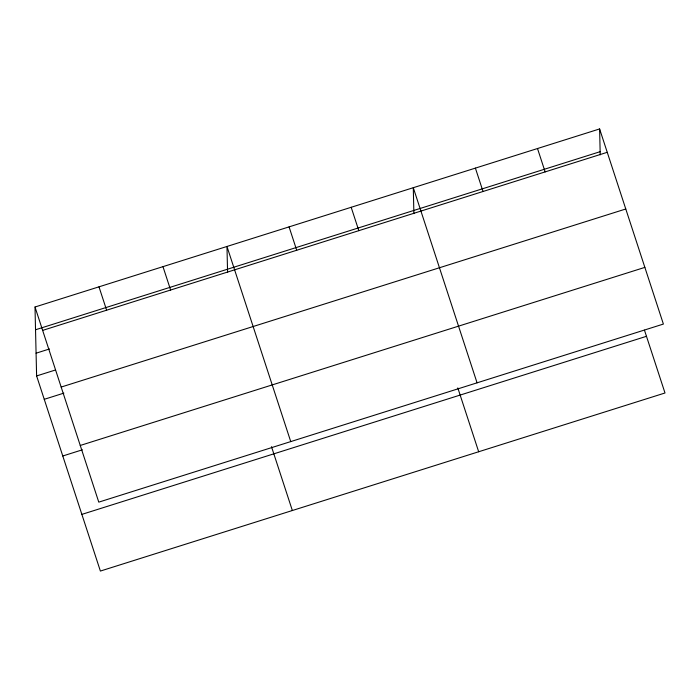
<?xml version="1.0" encoding="UTF-8"?>
<svg xmlns="http://www.w3.org/2000/svg" width="700" height="700" viewBox="0 0 700 700"><rect width="100%" height="100%" fill="white"/><g stroke="black" fill="none" stroke-linecap="round" stroke-linejoin="round"><path stroke-width="1.05" d="M35 307.011L599.611 128.94L663.39 324.065L98.779 502.136L35 307.011L36.61 375.935L100.389 571.06L665 392.989L644.464 330.164M35.534 329.761L600.145 151.681M42.639 330.391L607.25 152.311M36.085 353.194L49.499 348.959M36.61 375.935L55.195 370.081M61.163 387.065L625.774 208.994M44.258 399.315L63.866 393.129M80.255 445.463L644.858 267.382M62.781 455.989L82.39 449.802M81.865 514.386L646.476 336.306M537.504 148.523L545.142 171.903M475.396 168.114L483.035 191.494M477.067 382.83L413.289 187.705L413.892 213.64M457.809 387.905L478.677 451.754M351.181 207.287L358.82 230.668M289.074 226.879L296.713 250.259M290.745 441.595L226.966 246.47L227.579 272.405M271.486 446.67L292.355 510.519M162.977 266.648L170.616 290.027M98.989 286.834L106.627 310.205M599.611 128.94L600.215 154.875"/></g></svg>
